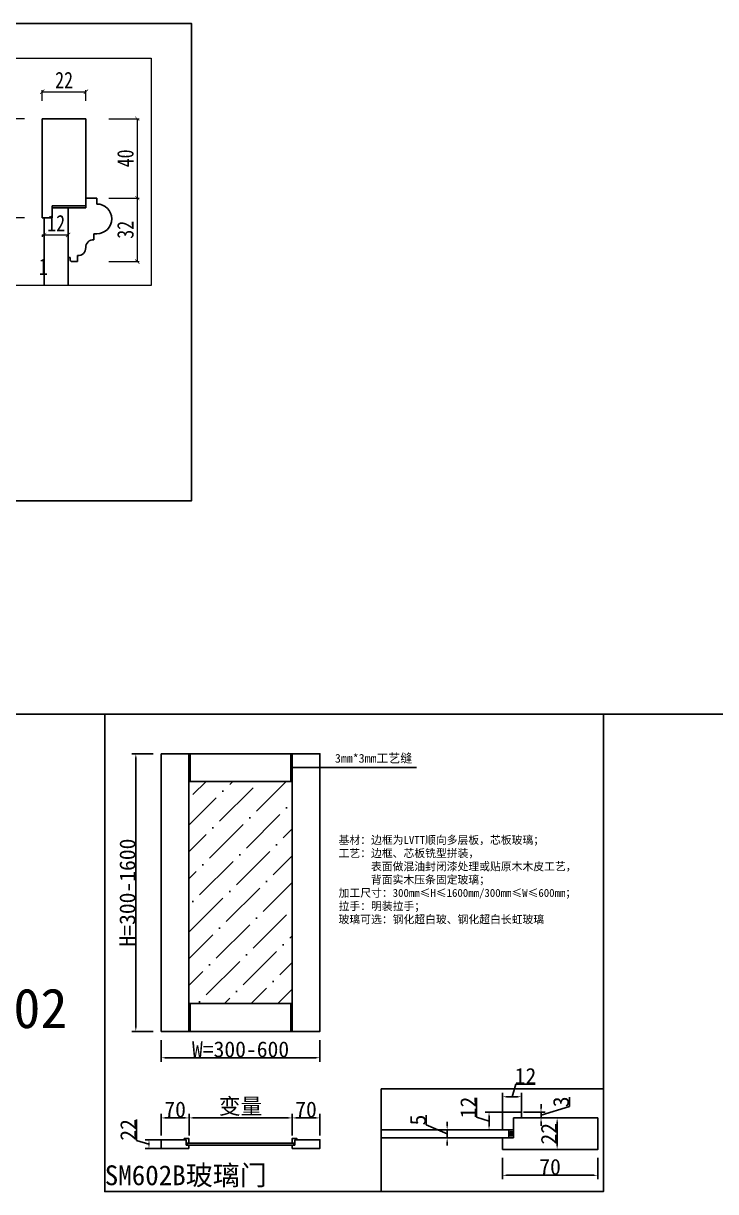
# Model space of a CAD drawing. Header units: millimetres. Extents: x 85186 to 129000, y -77269 to -36327.
# Drawn here: x 86896 to 88641, y -50982 to -48038 of the extents above; entities that cross this region are included whole.
import ezdxf

# ---------------------------------------------------------------- set-up
doc = ezdxf.new("R2010")
doc.units = ezdxf.units.MM
doc.layers.add('家具外廓线', color=43, linetype='Continuous', lineweight=13)
doc.styles.add('KLF-1_宋体', font='SimSun.ttf')
doc.styles.get("Standard").update_dxf_attribs({"font": 'SimSun.ttf'})
doc.styles.add('ZB_宋体', font='SimSun.ttf')
doc.styles.add('宋体', font='SimSun.ttf', dxfattribs={"width": 0.8})
doc.dimstyles.new('chu-18--5', dxfattribs={"dimscale": 18, "dimtxt": 2.3, "dimasz": 0.6, "dimexe": 0.25, "dimexo": 2.5, "dimgap": 0.5, "dimtad": 3, "dimdec": 0, "dimlfac": 0.2, "dimtxsty": '宋体', "dimblk": 'ARCHTICK', "dimcen": 2.5, "dimclrd": 252, "dimclre": 252, "dimclrt": 255, "dimadec": 0, "dimazin": 0, "dimtfac": 1, "dimtdec": 0, "dimtmove": 2, "dimatfit": 3, "dimldrblk": '引线01', "dimfxl": 4, "dimfxlon": 1, "dimlwd": 5, "dimlwe": 5, "dimarcsym": 0})
doc.dimstyles.new('客来福标注小', dxfattribs={"dimscale": 20, "dimtxt": 2, "dimasz": 0.5, "dimexe": 0.5, "dimexo": 0, "dimgap": 0.05, "dimtad": 1, "dimdec": 0, "dimzin": 0, "dimdsep": 46, "dimtxsty": 'Standard', "dimcen": 0, "dimclrd": 256, "dimclre": 256, "dimclrt": 256, "dimadec": 0, "dimazin": 0, "dimtfac": 1, "dimtdec": 0, "dimtofl": 0, "dimtmove": 1, "dimatfit": 3, "dimfxl": 2.2, "dimfxlon": 1, "dimtolj": 1, "dimtzin": 0, "dimarcsym": 0})

# ---------------------------------------------------------------- blocks, each defined once
blk = doc.blocks.new('*D2115')
at = {"lineweight": -2, "transparency": 16777216}
for p, q in [((87243.7, -50840.6), (87243.7, -50786.6)), ((87313.7, -50840.6), (87313.7, -50786.6)), ((87253.7, -50796.6), (87303.7, -50796.6))]:
    blk.add_line(p, q, dxfattribs=at)
at = {"transparency": 16777216}
for points in [[(87253.7, -50794.9), (87253.7, -50798.2), (87243.7, -50796.6)], [(87303.7, -50794.9), (87303.7, -50798.2), (87313.7, -50796.6)]]:
    blk.add_solid(points, dxfattribs=at)
at = {"layer": 'Defpoints', "color": 0, "transparency": 16777216}
for p in [(87313.7, -50796.6), (87243.7, -50873.6), (87313.7, -50873.6)]:
    blk.add_point(p, dxfattribs=at)
at = {"transparency": 16777216, "insert": (87278.7, -50775.6), "char_height": 40, "attachment_point": 5, "style": 'KLF-1_宋体'}
blk.add_mtext('\\A1;70', dxfattribs=at)
blk = doc.blocks.new('*D2116')
at = {"lineweight": -2, "transparency": 16777216}
for p, q in [((87313.7, -50840.6), (87313.7, -50786.6)), ((87573.7, -50840.6), (87573.7, -50786.6)), ((87323.7, -50796.6), (87563.7, -50796.6))]:
    blk.add_line(p, q, dxfattribs=at)
at = {"transparency": 16777216}
for points in [[(87323.7, -50794.9), (87323.7, -50798.2), (87313.7, -50796.6)], [(87563.7, -50794.9), (87563.7, -50798.2), (87573.7, -50796.6)]]:
    blk.add_solid(points, dxfattribs=at)
at = {"layer": 'Defpoints', "color": 0, "transparency": 16777216}
for p in [(87573.7, -50796.6), (87313.7, -50873.6), (87573.7, -50873.6)]:
    blk.add_point(p, dxfattribs=at)
at = {"transparency": 16777216, "insert": (87443.7, -50769.3), "char_height": 40, "attachment_point": 5, "style": 'KLF-1_宋体'}
blk.add_mtext('\\A1;变量', dxfattribs=at)
blk = doc.blocks.new('*D2117')
at = {"lineweight": -2, "transparency": 16777216}
for p, q in [((87573.7, -50840.6), (87573.7, -50786.6)), ((87643.7, -50840.6), (87643.7, -50786.6)), ((87583.7, -50796.6), (87633.7, -50796.6))]:
    blk.add_line(p, q, dxfattribs=at)
at = {"transparency": 16777216}
for points in [[(87583.7, -50794.9), (87583.7, -50798.2), (87573.7, -50796.6)], [(87633.7, -50794.9), (87633.7, -50798.2), (87643.7, -50796.6)]]:
    blk.add_solid(points, dxfattribs=at)
at = {"layer": 'Defpoints', "color": 0, "transparency": 16777216}
for p in [(87643.7, -50796.6), (87573.7, -50873.6), (87643.7, -50873.6)]:
    blk.add_point(p, dxfattribs=at)
at = {"transparency": 16777216, "insert": (87608.7, -50775.6), "char_height": 40, "attachment_point": 5, "style": 'KLF-1_宋体'}
blk.add_mtext('\\A1;70', dxfattribs=at)
blk = doc.blocks.new('*D2118')
at = {"lineweight": -2, "transparency": 16777216}
for p, q in [((87243.7, -50600.9), (87243.7, -50654.9)), ((87643.7, -50600.9), (87643.7, -50654.9)), ((87253.7, -50644.9), (87633.7, -50644.9))]:
    blk.add_line(p, q, dxfattribs=at)
at = {"transparency": 16777216}
for points in [[(87253.7, -50643.2), (87253.7, -50646.6), (87243.7, -50644.9)], [(87633.7, -50643.2), (87633.7, -50646.6), (87643.7, -50644.9)]]:
    blk.add_solid(points, dxfattribs=at)
at = {"layer": 'Defpoints', "color": 0, "transparency": 16777216}
for p in [(87243.7, -50578.6), (87643.7, -50578.6), (87643.7, -50644.9)]:
    blk.add_point(p, dxfattribs=at)
at = {"transparency": 16777216, "insert": (87443.7, -50623.9), "char_height": 40, "attachment_point": 5, "style": 'KLF-1_宋体'}
blk.add_mtext('\\A1;W=300-600', dxfattribs=at)
blk = doc.blocks.new('*D2119')
at = {"lineweight": -2, "transparency": 16777216}
for p, q in [((87223.6, -49878.6), (87169.6, -49878.6)), ((87179.6, -50568.6), (87179.6, -49888.6)), ((87223.6, -50578.6), (87169.6, -50578.6))]:
    blk.add_line(p, q, dxfattribs=at)
at = {"transparency": 16777216}
for points in [[(87177.9, -49888.6), (87181.3, -49888.6), (87179.6, -49878.6)], [(87177.9, -50568.6), (87181.3, -50568.6), (87179.6, -50578.6)]]:
    blk.add_solid(points, dxfattribs=at)
at = {"layer": 'Defpoints', "color": 0, "transparency": 16777216}
for p in [(87179.6, -49878.6), (87243.7, -49878.6), (87243.7, -50578.6)]:
    blk.add_point(p, dxfattribs=at)
at = {"transparency": 16777216, "insert": (87158.6, -50228.6), "char_height": 40, "attachment_point": 5, "rotation": 90, "style": 'KLF-1_宋体'}
blk.add_mtext('\\A1;H=300-1600', dxfattribs=at)
blk = doc.blocks.new('*D2132')
at = {"lineweight": -2, "transparency": 16777216}
for p, q in [((87912, -50813.7), (87912, -50790)), ((87964.5, -50836.5), (87912, -50813.7)), ((87964.5, -50816.5), (87964.5, -50806.5)), ((87997.1, -50826.5), (87954.5, -50826.5)), ((87997.1, -50846.5), (87954.5, -50846.5)), ((87964.5, -50846.5), (87964.5, -50826.5)), ((87964.5, -50856.5), (87964.5, -50866.5))]:
    blk.add_line(p, q, dxfattribs=at)
at = {"transparency": 16777216}
for points in [[(87962.8, -50816.5), (87966.2, -50816.5), (87964.5, -50826.5)], [(87962.8, -50856.5), (87966.2, -50856.5), (87964.5, -50846.5)]]:
    blk.add_solid(points, dxfattribs=at)
at = {"layer": 'Defpoints', "color": 0, "transparency": 16777216}
for p in [(87964.5, -50826.5), (87997.1, -50826.5), (87997.1, -50846.5)]:
    blk.add_point(p, dxfattribs=at)
at = {"transparency": 16777216, "insert": (87891, -50801.9), "char_height": 40, "attachment_point": 5, "rotation": 90, "style": 'KLF-1_宋体'}
blk.add_mtext('\\A1;5', dxfattribs=at)
blk = doc.blocks.new('*D2133')
at = {"lineweight": -2, "transparency": 16777216}
for p, q in [((88224, -50796.5), (88251.8, -50796.5)), ((88241.8, -50866.5), (88241.8, -50806.5)), ((88224, -50876.5), (88251.8, -50876.5))]:
    blk.add_line(p, q, dxfattribs=at)
at = {"transparency": 16777216}
for points in [[(88240.1, -50806.5), (88243.4, -50806.5), (88241.8, -50796.5)], [(88240.1, -50866.5), (88243.4, -50866.5), (88241.8, -50876.5)]]:
    blk.add_solid(points, dxfattribs=at)
at = {"layer": 'Defpoints', "color": 0, "transparency": 16777216}
for p in [(88224, -50796.5), (88241.8, -50796.5), (88224, -50876.5)]:
    blk.add_point(p, dxfattribs=at)
at = {"transparency": 16777216, "insert": (88220.8, -50836.5), "char_height": 40, "attachment_point": 5, "rotation": 90, "style": 'KLF-1_宋体'}
blk.add_mtext('\\A1;22', dxfattribs=at)
blk = doc.blocks.new('*D2134')
at = {"lineweight": -2, "transparency": 16777216}
for p, q in [((88104, -50897.2), (88104, -50951.2)), ((88344, -50897.2), (88344, -50951.2)), ((88114, -50941.2), (88334, -50941.2))]:
    blk.add_line(p, q, dxfattribs=at)
at = {"transparency": 16777216}
for points in [[(88114, -50939.6), (88114, -50942.9), (88104, -50941.2)], [(88334, -50939.6), (88334, -50942.9), (88344, -50941.2)]]:
    blk.add_solid(points, dxfattribs=at)
at = {"layer": 'Defpoints', "color": 0, "transparency": 16777216}
for p in [(88104, -50876.5), (88344, -50876.5), (88344, -50941.2)]:
    blk.add_point(p, dxfattribs=at)
at = {"transparency": 16777216, "insert": (88224, -50920.2), "char_height": 40, "attachment_point": 5, "style": 'KLF-1_宋体'}
blk.add_mtext('\\A1;70', dxfattribs=at)
blk = doc.blocks.new('*D2155')
at = {"lineweight": -2, "transparency": 16777216}
for p, q in [((88038.6, -50794.9), (88038.6, -50745.8)), ((88104, -50782.2), (88060.1, -50782.2)), ((88070.1, -50804.4), (88038.6, -50794.9)), ((88070.1, -50792.2), (88070.1, -50816.5)), ((88104, -50826.5), (88060.1, -50826.5))]:
    blk.add_line(p, q, dxfattribs=at)
at = {"transparency": 16777216}
for points in [[(88068.4, -50792.2), (88071.8, -50792.2), (88070.1, -50782.2)], [(88068.4, -50816.5), (88071.8, -50816.5), (88070.1, -50826.5)]]:
    blk.add_solid(points, dxfattribs=at)
at = {"layer": 'Defpoints', "color": 0, "transparency": 16777216}
for p in [(88104, -50782.2), (88070.1, -50826.5), (88104, -50826.5)]:
    blk.add_point(p, dxfattribs=at)
at = {"transparency": 16777216, "insert": (88017.6, -50770.3), "char_height": 40, "attachment_point": 5, "rotation": 90, "style": 'KLF-1_宋体'}
blk.add_mtext('\\A1;12', dxfattribs=at)
blk = doc.blocks.new('*D2156')
at = {"lineweight": -2, "transparency": 16777216}
for p, q in [((87181.3, -50853.2), (87181.3, -50800.4)), ((87212.8, -50862.6), (87181.3, -50853.2)), ((87256.2, -50851.6), (87202.8, -50851.6)), ((87256.2, -50873.6), (87202.8, -50873.6)), ((87212.8, -50861.6), (87212.8, -50863.6))]:
    blk.add_line(p, q, dxfattribs=at)
at = {"transparency": 16777216}
for points in [[(87211.1, -50861.6), (87214.5, -50861.6), (87212.8, -50851.6)], [(87211.1, -50863.6), (87214.5, -50863.6), (87212.8, -50873.6)]]:
    blk.add_solid(points, dxfattribs=at)
at = {"layer": 'Defpoints', "color": 0, "transparency": 16777216}
for p in [(87212.8, -50873.6), (87256.2, -50851.6), (87256.2, -50873.6)]:
    blk.add_point(p, dxfattribs=at)
at = {"transparency": 16777216, "insert": (87160.3, -50826.8), "char_height": 40, "attachment_point": 5, "rotation": 90, "style": 'KLF-1_宋体'}
blk.add_mtext('\\A1;22', dxfattribs=at)
blk = doc.blocks.new('*D2157')
at = {"lineweight": -2, "transparency": 16777216}
for p, q in [((88128, -50743.2), (88137.4, -50711.7)), ((88137.4, -50711.7), (88186.6, -50711.7)), ((88104, -50782.2), (88104, -50733.2)), ((88114, -50743.2), (88142, -50743.2)), ((88152, -50782.2), (88152, -50733.2))]:
    blk.add_line(p, q, dxfattribs=at)
at = {"transparency": 16777216}
for points in [[(88114, -50741.5), (88114, -50744.8), (88104, -50743.2)], [(88142, -50741.5), (88142, -50744.8), (88152, -50743.2)]]:
    blk.add_solid(points, dxfattribs=at)
at = {"layer": 'Defpoints', "color": 0, "transparency": 16777216}
for p in [(88152, -50743.2), (88104, -50782.2), (88152, -50782.2)]:
    blk.add_point(p, dxfattribs=at)
at = {"transparency": 16777216, "insert": (88162, -50690.7), "char_height": 40, "attachment_point": 5, "style": 'KLF-1_宋体'}
blk.add_mtext('\\A1;12', dxfattribs=at)
blk = doc.blocks.new('*D2158')
at = {"lineweight": -2, "transparency": 16777216}
for p, q in [((88201.2, -50772.2), (88201.2, -50762.2)), ((88272.7, -50767.9), (88272.7, -50744.2)), ((88157.2, -50782.2), (88211.2, -50782.2)), ((88201.2, -50789.4), (88272.7, -50767.9)), ((88201.2, -50782.2), (88201.2, -50796.5)), ((88157.2, -50796.5), (88211.2, -50796.5)), ((88201.2, -50806.5), (88201.2, -50816.5))]:
    blk.add_line(p, q, dxfattribs=at)
at = {"transparency": 16777216}
for points in [[(88199.6, -50772.2), (88202.9, -50772.2), (88201.2, -50782.2)], [(88199.6, -50806.5), (88202.9, -50806.5), (88201.2, -50796.5)]]:
    blk.add_solid(points, dxfattribs=at)
at = {"layer": 'Defpoints', "color": 0, "transparency": 16777216}
for p in [(88139.8, -50782.2), (88139.8, -50796.5), (88201.2, -50796.5)]:
    blk.add_point(p, dxfattribs=at)
at = {"transparency": 16777216, "insert": (88251.7, -50756.1), "char_height": 40, "attachment_point": 5, "rotation": 90, "style": 'KLF-1_宋体'}
blk.add_mtext('\\A1;3', dxfattribs=at)
blk = doc.blocks.new('_ARCHTICK')
at = {"color": 0, "linetype": 'ByBlock', "const_width": 0.15}
blk.add_lwpolyline([(-0.5, -0.5), (0.5, 0.5)], dxfattribs=at)
blk = doc.blocks.new('*D605')
at = {"layer": 'Defpoints', "color": 0, "transparency": 16777216}
for p in [(86943.8, -48278.2), (86840.1, -48528.2), (86943.8, -48528.2)]:
    blk.add_point(p, dxfattribs=at)
at = {"layer": '家具外廓线', "color": 252, "lineweight": 5, "transparency": 16777216}
for p, q in [((86898.8, -48278.2), (86835.6, -48278.2)), ((86840.1, -48278.2), (86840.1, -48528.2)), ((86898.8, -48528.2), (86835.6, -48528.2))]:
    blk.add_line(p, q, dxfattribs=at)
at = {"layer": '家具外廓线', "color": 252, "lineweight": 5, "transparency": 16777216, "xscale": 10.8, "yscale": 10.8, "zscale": 10.8}
for p, rotation in [((86840.1, -48278.2), 90), ((86840.1, -48528.2), 270)]:
    blk.add_blockref('_ARCHTICK', p, dxfattribs=dict(at, rotation=rotation))
at = {"layer": '家具外廓线', "color": 255, "transparency": 16777216, "insert": (86810.4, -48403.2), "char_height": 41.4, "attachment_point": 5, "rotation": 90, "style": '宋体'}
blk.add_mtext('50', dxfattribs=at)
blk = doc.blocks.new('cao')
h = blk.add_hatch(color=256)
h.paths.add_polyline_path([(1.91, 1.83), (1.51, 2.12), (0, 0), (0.44, 0)])
h.paths.add_polyline_path([(0.44, 0), (0, 0), (1.51, -2.2), (1.92, -1.92)])
for p, q in [((0, 0), (1.51, 2.12)), ((0, 0), (4.58, 0)), ((0, 0), (1.51, -2.2)), ((0.44, 0), (1.91, 1.83)), ((0.44, 0), (1.92, -1.92)), ((1.51, 2.12), (1.91, 1.83)), ((1.51, -2.2), (1.92, -1.92))]:
    blk.add_line(p, q)
blk = doc.blocks.new('cao-01')
at = {"xscale": -1}
blk.add_blockref('cao', (4.58, 0), dxfattribs=at)
blk = doc.blocks.new('引线01')
blk.add_blockref('cao-01', (-4.58, 0))
blk = doc.blocks.new('*D606')
at = {"layer": 'Defpoints', "color": 0, "transparency": 16777216}
for p in [(86943.8, -48528.2), (86948.8, -48528.2), (86948.8, -48571.1)]:
    blk.add_point(p, dxfattribs=at)
at = {"layer": '家具外廓线', "color": 252, "lineweight": 5, "transparency": 16777216}
for p, q in [((86943.8, -48571.1), (86943.8, -48575.6)), ((86943.8, -48571.1), (86948.8, -48571.1)), ((86948.8, -48571.1), (86948.8, -48575.6))]:
    blk.add_line(p, q, dxfattribs=at)
at = {"layer": '家具外廓线', "color": 255, "transparency": 16777216, "insert": (86946.3, -48651.2), "char_height": 41.4, "attachment_point": 5, "style": '宋体'}
blk.add_mtext('1', dxfattribs=at)
blk = doc.blocks.new('*D607')
at = {"layer": 'Defpoints', "color": 0, "transparency": 16777216}
for p in [(87008.8, -48503.2), (86948.8, -48528.2), (87008.8, -48571.1)]:
    blk.add_point(p, dxfattribs=at)
at = {"layer": '家具外廓线', "color": 252, "lineweight": 5, "transparency": 16777216}
for p, q in [((87008.8, -48548.2), (87008.8, -48575.6)), ((86948.8, -48571.1), (86948.8, -48575.6)), ((86948.8, -48571.1), (87008.8, -48571.1))]:
    blk.add_line(p, q, dxfattribs=at)
at = {"layer": '家具外廓线', "color": 252, "lineweight": 5, "transparency": 16777216, "xscale": 10.8, "yscale": 10.8, "zscale": 10.8, "rotation": 180}
blk.add_blockref('_ARCHTICK', (86948.8, -48571.1), dxfattribs=at)
at = {"layer": '家具外廓线', "color": 252, "lineweight": 5, "transparency": 16777216, "xscale": 10.8, "yscale": 10.8, "zscale": 10.8}
blk.add_blockref('_ARCHTICK', (87008.8, -48571.1), dxfattribs=at)
at = {"layer": '家具外廓线', "color": 255, "transparency": 16777216, "insert": (86978.8, -48541.4), "char_height": 41.4, "attachment_point": 5, "style": '宋体'}
blk.add_mtext('12', dxfattribs=at)
blk = doc.blocks.new('*D608')
at = {"layer": 'Defpoints', "color": 0, "transparency": 16777216}
for p in [(87053.8, -48278.2), (87053.8, -48478.2), (87183.2, -48478.2)]:
    blk.add_point(p, dxfattribs=at)
at = {"layer": '家具外廓线', "color": 252, "lineweight": 5, "transparency": 16777216}
for p, q in [((87111.2, -48278.2), (87187.7, -48278.2)), ((87183.2, -48278.2), (87183.2, -48478.2)), ((87111.2, -48478.2), (87187.7, -48478.2))]:
    blk.add_line(p, q, dxfattribs=at)
at = {"layer": '家具外廓线', "color": 252, "lineweight": 5, "transparency": 16777216, "xscale": 10.8, "yscale": 10.8, "zscale": 10.8}
for p, rotation in [((87183.2, -48278.2), 90), ((87183.2, -48478.2), 270)]:
    blk.add_blockref('_ARCHTICK', p, dxfattribs=dict(at, rotation=rotation))
at = {"layer": '家具外廓线', "color": 255, "transparency": 16777216, "insert": (87153.5, -48378.2), "char_height": 41.4, "attachment_point": 5, "rotation": 90, "style": '宋体'}
blk.add_mtext('40', dxfattribs=at)
blk = doc.blocks.new('*D609')
at = {"layer": 'Defpoints', "color": 0, "transparency": 16777216}
for p in [(87053.8, -48478.2), (87032.8, -48638.2), (87183.2, -48638.2)]:
    blk.add_point(p, dxfattribs=at)
at = {"layer": '家具外廓线', "color": 252, "lineweight": 5, "transparency": 16777216}
for p, q in [((87111.2, -48478.2), (87187.7, -48478.2)), ((87183.2, -48478.2), (87183.2, -48638.2)), ((87111.2, -48638.2), (87187.7, -48638.2))]:
    blk.add_line(p, q, dxfattribs=at)
at = {"layer": '家具外廓线', "color": 252, "lineweight": 5, "transparency": 16777216, "xscale": 10.8, "yscale": 10.8, "zscale": 10.8}
for p, rotation in [((87183.2, -48478.2), 90), ((87183.2, -48638.2), 270)]:
    blk.add_blockref('_ARCHTICK', p, dxfattribs=dict(at, rotation=rotation))
at = {"layer": '家具外廓线', "color": 255, "transparency": 16777216, "insert": (87153.5, -48558.2), "char_height": 41.4, "attachment_point": 5, "rotation": 90, "style": '宋体'}
blk.add_mtext('32', dxfattribs=at)
blk = doc.blocks.new('*D610')
at = {"layer": 'Defpoints', "color": 0, "transparency": 16777216}
for p in [(87053.8, -48210.4), (86943.8, -48278.2), (87053.8, -48278.2)]:
    blk.add_point(p, dxfattribs=at)
at = {"layer": '家具外廓线', "color": 252, "lineweight": 5, "transparency": 16777216}
for p, q in [((86943.8, -48233.2), (86943.8, -48205.9)), ((86943.8, -48210.4), (87053.8, -48210.4)), ((87053.8, -48233.2), (87053.8, -48205.9))]:
    blk.add_line(p, q, dxfattribs=at)
at = {"layer": '家具外廓线', "color": 252, "lineweight": 5, "transparency": 16777216, "xscale": 10.8, "yscale": 10.8, "zscale": 10.8, "rotation": 180}
blk.add_blockref('_ARCHTICK', (86943.8, -48210.4), dxfattribs=at)
at = {"layer": '家具外廓线', "color": 252, "lineweight": 5, "transparency": 16777216, "xscale": 10.8, "yscale": 10.8, "zscale": 10.8}
blk.add_blockref('_ARCHTICK', (87053.8, -48210.4), dxfattribs=at)
at = {"layer": '家具外廓线', "color": 255, "transparency": 16777216, "insert": (86998.8, -48180.7), "char_height": 41.4, "attachment_point": 5, "style": '宋体'}
blk.add_mtext('22', dxfattribs=at)

msp = doc.modelspace()

# ---------------------------------------------------------------- hatches: boundary and pattern name
h = msp.add_hatch()
h.set_pattern_fill('ANSI36', color=4, scale=15)
h.set_pattern_definition([(45, (-45342.893, -61818.78), (25.25697, 92.608891), [119.0625, -23.8125, 0, -23.8125])])
h.paths.add_polyline_path([(87313.661, -50508.606), (87573.661, -50508.606), (87573.661, -49948.606), (87313.661, -49948.606)])
h = msp.add_hatch(color=256)
edge = h.paths.add_edge_path()
edge.add_ellipse((88126.092, -50836.478), major_axis=(-5.78, 0), ratio=0.95064259, start_angle=0, end_angle=360, ccw=False)
h = msp.add_hatch(color=256)
edge = h.paths.add_edge_path()
edge.add_ellipse((87308.055, -50862.603), major_axis=(1.394, 0), ratio=0.82633058, start_angle=0, end_angle=360, ccw=False)
h = msp.add_hatch(color=256)
edge = h.paths.add_edge_path()
edge.add_ellipse((87579.267, -50862.603), major_axis=(-1.394, 0), ratio=0.82633058, start_angle=0, end_angle=360)

# ---------------------------------------------------------------- linework, layer by layer
for p, q in [((87319.673, -48037.922), (85463.868, -48037.922)), ((85463.868, -48037.922), (87319.673, -48037.922)), ((87319.673, -48037.922), (86486.791, -48037.922)), ((87319.673, -48037.922), (86486.791, -48037.922)), ((87053.825, -48278.191), (86943.825, -48278.191)), ((86943.825, -48278.191), (86943.825, -48528.191)), ((87053.825, -48503.191), (87053.825, -48278.191)), ((87053.825, -48478.191), (87081.325, -48478.191)), ((87081.325, -48478.191), (87081.325, -48493.191)), ((86968.825, -48528.191), (86968.825, -48498.191)), ((86968.825, -48498.191), (87053.825, -48498.191)), ((86968.825, -48503.191), (87053.825, -48503.191)), ((87008.825, -48503.191), (87008.825, -48698.671)), ((87008.825, -48628.191), (87008.825, -48503.191)), ((87008.825, -48503.191), (87043.825, -48503.191)), ((87018.825, -48503.191), (87053.825, -48503.191)), ((86943.825, -48528.191), (86968.825, -48528.191)), ((86948.825, -48698.671), (86948.825, -48528.191)), ((86948.825, -48528.191), (86968.825, -48528.191)), ((87081.325, -48568.191), (87073.825, -48568.191)), ((87073.825, -48568.191), (87073.825, -48583.191)), ((87013.825, -48628.191), (87008.825, -48628.191)), ((87013.825, -48633.191), (87013.825, -48628.191)), ((87032.825, -48638.191), (87018.825, -48638.191)), ((87032.825, -48623.191), (87032.825, -48638.191)), ((85463.868, -49241.545), (87319.673, -49241.545)), ((85318.615, -49778.748), (128999.726, -49778.748)), ((87647.09, -49778.748), (87315.931, -49778.748)), ((87785.2, -49778.748), (87647.09, -49778.748)), ((87647.09, -49778.748), (88124.229, -49778.748)), ((88124.229, -49778.748), (87785.2, -49778.748)), ((88358.43, -49778.748), (88124.229, -49778.748)), ((88358.43, -49778.748), (88124.229, -49778.748)), ((88131.981, -50846.478), (88131.981, -50796.478)), ((87797.895, -50826.478), (88131.981, -50826.478)), ((87797.895, -50846.478), (88131.981, -50846.478)), ((88103.981, -50876.478), (88103.981, -50846.478)), ((87306.661, -50865.103), (87306.661, -50851.603)), ((87306.661, -50860.103), (87580.661, -50860.103)), ((87306.661, -50865.103), (87580.661, -50865.103)), ((87313.661, -50873.603), (87313.661, -50865.103)), ((87573.661, -50873.603), (87573.661, -50865.103)), ((87580.661, -50865.103), (87580.661, -50851.603)), ((87101.306, -50982.37), (88358.43, -50982.37))]:
    msp.add_line(p, q)
at = {"color": 3}
for p, q in [((87319.673, -48037.922), (85463.868, -48037.922)), ((88358.43, -49778.748), (88358.43, -50982.37))]:
    msp.add_line(p, q, dxfattribs=at)
at = {"color": 0}
for p, q in [((87319.673, -48037.922), (87319.673, -49241.545)), ((88358.43, -49778.748), (87101.306, -49778.748)), ((87101.306, -49778.748), (88358.43, -49778.748)), ((87101.306, -50982.37), (87101.306, -49778.748)), ((88358.43, -49778.748), (87101.306, -49778.748)), ((87313.661, -49948.606), (87313.661, -49878.606)), ((87316.661, -49948.606), (87316.661, -49878.606)), ((87570.661, -49948.606), (87570.661, -49878.606)), ((87573.661, -49948.606), (87573.661, -49878.606)), ((87313.661, -50508.606), (87313.661, -50578.606)), ((87316.661, -50508.606), (87316.661, -50578.606)), ((87570.661, -50508.606), (87570.661, -50578.606)), ((87573.661, -50508.606), (87573.661, -50578.606)), ((88120.277, -50826.478), (88120.277, -50846.478)), ((88131.981, -50826.478), (88128.981, -50826.478)), ((87306.661, -50860.103), (87309.661, -50860.103)), ((87309.661, -50860.103), (87309.661, -50865.103)), ((87580.661, -50860.103), (87577.661, -50860.103)), ((87577.661, -50860.103), (87577.661, -50865.103)), ((87580.661, -50860.103), (87577.661, -50860.103)), ((87577.661, -50860.103), (87577.661, -50865.103))]:
    msp.add_line(p, q, dxfattribs=at)
for points in [[(85463.868, -48037.922), (87319.673, -48037.922), (87319.673, -49241.545), (85463.868, -49241.545)], [(87101.306, -49778.748), (88358.43, -49778.748), (88358.43, -50982.37), (87101.306, -50982.37)], [(87243.661, -49878.606), (87243.661, -50578.606), (87643.661, -50578.606), (87643.661, -49878.606)], [(87313.661, -49948.606), (87313.661, -50508.606), (87573.661, -50508.606), (87573.661, -49948.606)]]:
    msp.add_lwpolyline(points, close=True, dxfattribs=at)
msp.add_lwpolyline([(87797.895, -50723.01), (88358.43, -50723.01), (88358.43, -50982.37), (87797.895, -50982.37)], close=True)
for points in [[(88131.981, -50796.478), (88131.981, -50826.478), (88103.981, -50826.478), (88103.981, -50782.235), (88151.981, -50782.235), (88151.981, -50796.478), (88131.981, -50796.478)], [(88103.981, -50876.478), (88343.981, -50876.478), (88343.981, -50796.478), (88131.981, -50796.478)], [(87306.661, -50851.603), (87243.661, -50851.603), (87243.661, -50873.603), (87313.661, -50873.603)], [(87573.661, -50873.603), (87643.661, -50873.603), (87643.661, -50851.603), (87580.661, -50851.603)]]:
    msp.add_lwpolyline(points)
for points in [[(87306.661, -50851.603), (87306.661, -50860.103), (87313.661, -50860.103), (87313.661, -50848.603), (87301.661, -50848.603), (87301.661, -50851.603), (87306.661, -50851.603)], [(87580.661, -50851.603), (87580.661, -50860.103), (87573.661, -50860.103), (87573.661, -50848.603), (87585.661, -50848.603), (87585.661, -50851.603), (87580.661, -50851.603)]]:
    msp.add_lwpolyline(points, dxfattribs=at)
for centre, radius, start, end in [((87081.325, -48530.691), 37.5, 270, 90), ((87072.832, -48602.678), 19.513, 87.081394, 181.503967), ((87033.819, -48603.703), 19.513, 267.081394, 1.503967), ((87018.825, -48633.191), 5, 180, 270)]:
    msp.add_arc(centre, radius, start, end)
at = {"extrusion": (0, 0, -1)}
for centre, major_axis, ratio, start_param, end_param in [((88126.092, -50836.478), (-5.78, 0), 0.95064259, -3.14159265, 3.14159265), ((87308.055, -50862.603), (1.394, 0), 0.82633058, -6.283185307179586, 0)]:
    msp.add_ellipse(centre, major_axis=major_axis, ratio=ratio, start_param=start_param, end_param=end_param, dxfattribs=at)
msp.add_ellipse((87579.267, -50862.603), major_axis=(-1.394, 0), ratio=0.82633058, start_param=-6.283185307179586, end_param=0)
at = {"layer": '家具外廓线'}
msp.add_lwpolyline([(86728.205, -48125.326), (87218.324, -48125.326), (87218.324, -48698.671), (86728.205, -48698.671)], close=True, dxfattribs=at)

# ---------------------------------------------------------------- texts
at = {"lineweight": 25, "attachment_point": 1}
for s, insert, char_height, width, style in [('3mm*3mm工艺缝', (87681.595, -49879.248), 22, 652.72448, 'ZB_宋体'), ('{\\H0.66667x;基材：边框为\\C4;LVTT顺向多层板\\C256;，芯板玻璃；\\P工艺：边框、芯板铣型拼装，\\P      表面做混油封闭漆处理或贴原木木皮工艺，\\P      背面实木压条固定玻璃；\\P加工尺寸：300mm≤H≤1600mm/300mm≤W≤600mm；\\P拉手：明装拉手；\\P玻璃可选：钢化超白玻、钢化超白长虹玻璃}', (87690.78, -50086.132), 30, 1691.65503, 'KLF-1_宋体'), ('SM602', (86666.967, -50470.208), 100, 842.07157, 'KLF-1_宋体'), ('SM602B玻璃门', (87101.306, -50916.169), 50, 6766.6201, 'KLF-1_宋体')]:
    msp.add_mtext(s, dxfattribs=dict(at, insert=insert, char_height=char_height, width=width, style=style))

# ---------------------------------------------------------------- dimensions: what is measured, and where the dimension line sits
at = {"color": 0}
for base, p1, p2, text, picture, middle in [((87179.588, -49878.606), (87243.661, -50578.606), (87243.661, -49878.606), 'H=300-1600', '*D2119', (87158.588, -50228.606)), ((88070.108, -50826.478), (88103.981, -50782.235), (88103.981, -50826.478), '12', '*D2155', (88017.608, -50793.906)), ((88201.222, -50796.478), (88139.783, -50782.235), (88139.783, -50796.478), '3', '*D2158', (88251.722, -50766.906)), ((88241.771, -50796.478), (88223.981, -50876.478), (88223.981, -50796.478), '22', '*D2133', (88220.771, -50836.478))]:
    dim = msp.add_linear_dim(base=base, p1=p1, p2=p2, angle=90, text=text, dimstyle='客来福标注小', override={"dimtxsty": 'KLF-1_宋体'}, dxfattribs=at)
    dim.commit()
    dim.dimension.update_dxf_attribs({"geometry": picture, "text_midpoint": middle})
for base, p1, p2, text, picture, middle in [((87643.661, -50644.899), (87243.661, -50578.606), (87643.661, -50578.606), 'W=300-600', '*D2118', (87443.661, -50623.899)), ((88151.981, -50743.163), (88103.981, -50782.235), (88151.981, -50782.235), '12', '*D2157', (88138.431, -50690.663)), ((87573.661, -50796.573), (87313.661, -50873.603), (87573.661, -50873.603), '变量', '*D2116', (87443.661, -50769.316)), ((88343.981, -50941.22), (88103.981, -50876.478), (88343.981, -50876.478), '70', '*D2134', (88223.981, -50920.22))]:
    dim = msp.add_linear_dim(base=base, p1=p1, p2=p2, text=text, dimstyle='客来福标注小', override={"dimtxsty": 'KLF-1_宋体'}, dxfattribs=at)
    dim.commit()
    dim.dimension.update_dxf_attribs({"geometry": picture, "text_midpoint": middle})
for base, p1, p2, picture, middle in [((87313.661, -50796.573), (87243.661, -50873.603), (87313.661, -50873.603), '*D2115', (87278.661, -50775.573)), ((87643.661, -50796.573), (87573.661, -50873.603), (87643.661, -50873.603), '*D2117', (87608.661, -50775.573))]:
    dim = msp.add_linear_dim(base=base, p1=p1, p2=p2, dimstyle='客来福标注小', override={"dimtxsty": 'KLF-1_宋体'}, dxfattribs=at)
    dim.commit()
    dim.dimension.update_dxf_attribs({"geometry": picture, "text_midpoint": middle})
dim = msp.add_linear_dim(base=(87964.511, -50826.478), p1=(87997.132, -50846.478), p2=(87997.132, -50826.478), angle=90, text='5', dimstyle='客来福标注小', override={"dimtxsty": 'KLF-1_宋体'}, dxfattribs=at)
dim.commit()
dim.dimension.update_dxf_attribs({"geometry": '*D2132', "text_midpoint": (87912.011, -50812.694), "dimtype": 160})
dim = msp.add_linear_dim(base=(87212.8, -50873.603), p1=(87256.243, -50851.603), p2=(87256.243, -50873.603), angle=90, dimstyle='客来福标注小', override={"dimtxsty": 'KLF-1_宋体'}, dxfattribs=at)
dim.commit()
dim.dimension.update_dxf_attribs({"geometry": '*D2156', "text_midpoint": (87160.3, -50852.153)})
at = {"layer": '家具外廓线'}
for base, p1, p2, picture, middle in [((87053.825, -48210.381), (86943.825, -48278.191), (87053.825, -48278.191), '*D610', (86998.825, -48180.681)), ((87008.825, -48571.076), (86948.825, -48528.191), (87008.825, -48503.191), '*D607', (86978.825, -48541.376)), ((86948.825, -48571.076), (86943.825, -48528.191), (86948.825, -48528.191), '*D606', (86946.325, -48651.176))]:
    dim = msp.add_linear_dim(base=base, p1=p1, p2=p2, dimstyle='chu-18--5', dxfattribs=at)
    dim.commit()
    dim.dimension.update_dxf_attribs({"geometry": picture, "text_midpoint": middle})
for base, p1, p2, picture, middle in [((86840.129, -48528.191), (86943.825, -48278.191), (86943.825, -48528.191), '*D605', (86810.429, -48403.191)), ((87183.172, -48478.191), (87053.825, -48278.191), (87053.825, -48478.191), '*D608', (87153.472, -48378.191)), ((87183.172, -48638.191), (87053.825, -48478.191), (87032.825, -48638.191), '*D609', (87153.472, -48558.191))]:
    dim = msp.add_linear_dim(base=base, p1=p1, p2=p2, angle=90, dimstyle='chu-18--5', dxfattribs=at)
    dim.commit()
    dim.dimension.update_dxf_attribs({"geometry": picture, "text_midpoint": middle})

# ---------------------------------------------------------------- leaders
at = {"color": 0}
msp.add_leader([(87573.661, -49913.606), (87886.982, -49913.606)], dimstyle='客来福标注小', override={"dimgap": 0.05, "dimtad": 0, "dimfxl": 5, "dimarcsym": 1}, dxfattribs=at)

doc.saveas('drawing.dxf')
